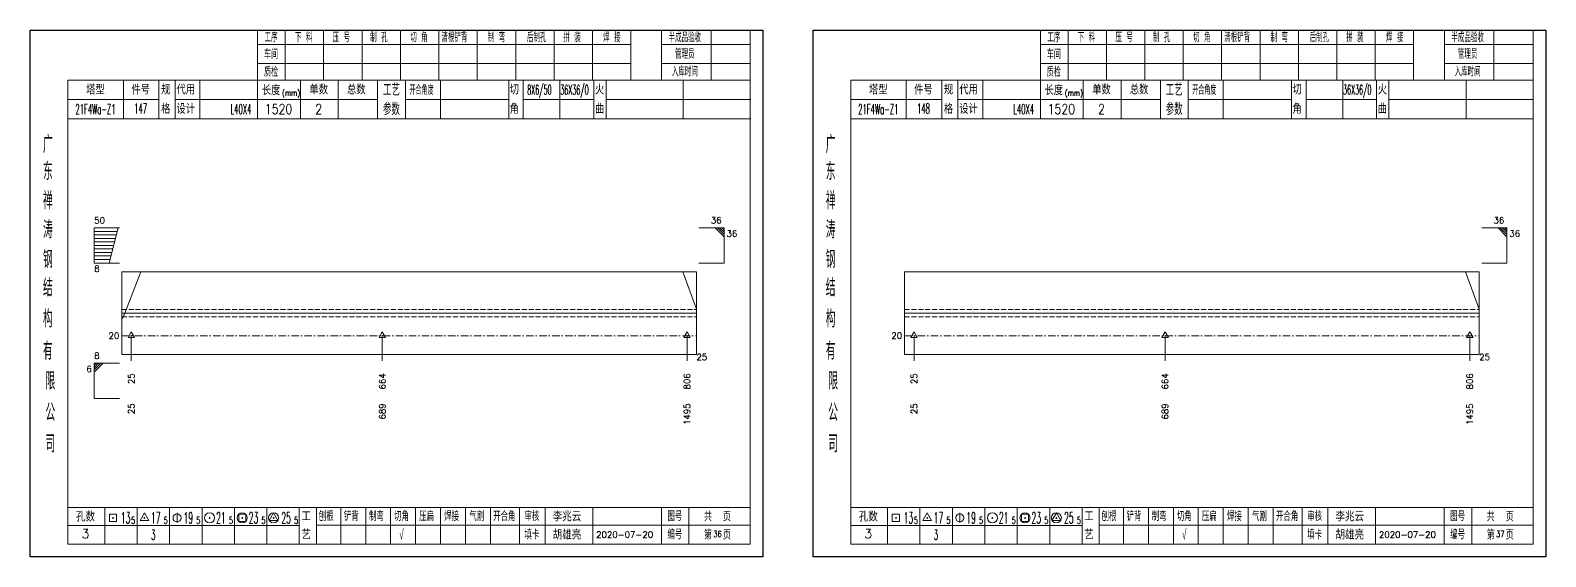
# Model space of a CAD drawing. Extents: x 1310 to 15542, y -76 to 8381.
# Drawn here: x 12441 to 13045, y 5794 to 6004 of the extents above; entities that cross this region are included whole.
import ezdxf
from ezdxf.enums import TextEntityAlignment as Align

# ---------------------------------------------------------------- set-up
doc = ezdxf.new("R2010")
doc.units = 0
doc.header["$MEASUREMENT"] = 0
doc.linetypes.add('一点画线', pattern=[5.2, 3, -1, 0.2, -1])
doc.linetypes.add('虚线', pattern=[2.75, 2, -0.75])
doc.layers.get('0').update_dxf_attribs({"linetype": 'CONTINUOUS', "lineweight": 25})
for name, color, linetype, lineweight in [('1', 7, 'CONTINUOUS', 25), ('4', 7, 'CONTINUOUS', 25), ('5', 7, 'CONTINUOUS', 25)]:
    doc.layers.add(name, color=color, linetype=linetype, lineweight=lineweight)
doc.styles.get("Standard").update_dxf_attribs({"font": 'simplex.shx', "width": 0.7, "height": 3, "bigfont": 'gbhzfs.shx'})

# ---------------------------------------------------------------- blocks, each defined once
blk = doc.blocks.new('孔17.5')
at = {"layer": '5', "color": 7, "linetype": 'Continuous', "lineweight": 13}
for p, q in [((0, 1), (-0.866, -0.5)), ((-0.1, -0.1), (0.1, 0.1)), ((0.1, -0.1), (-0.1, 0.1)), ((0.866, -0.5), (0, 1)), ((-0.866, -0.5), (0.866, -0.5))]:
    blk.add_line(p, q, dxfattribs=at)
blk = doc.blocks.new('CTJGK')
at = {"color": 6, "linetype": 'Continuous'}
for p, q in [((0, 209.97), (292.13, 209.97)), ((0, 0), (0, 209.97)), ((292.13, 209.97), (292.13, 0)), ((292.13, 0), (0, 0))]:
    blk.add_line(p, q, dxfattribs=at)

msp = doc.modelspace()

# ---------------------------------------------------------------- linework, layer by layer
at = {"color": 7, "linetype": 'Continuous', "lineweight": 13}
for p, q in [((12466.472, 5924.824), (12476.472, 5924.824)), ((12466.472, 5910.824), (12466.472, 5924.824)), ((12466.472, 5923.424), (12475.622, 5923.424)), ((12466.472, 5922.024), (12475.272, 5922.024)), ((12472.472, 5910.824), (12475.972, 5924.824)), ((12717.602, 5924.824), (12707.602, 5924.824)), ((12714.102, 5924.824), (12717.602, 5921.324)), ((12714.977, 5924.824), (12717.602, 5922.199)), ((12715.852, 5924.824), (12717.602, 5923.074)), ((12716.727, 5924.824), (12717.602, 5923.949)), ((12717.602, 5910.824), (12717.602, 5924.824)), ((13029.732, 5924.824), (13019.732, 5924.824)), ((13026.232, 5924.824), (13029.732, 5921.324)), ((13027.107, 5924.824), (13029.732, 5922.199)), ((13027.982, 5924.824), (13029.732, 5923.074)), ((13028.857, 5924.824), (13029.732, 5923.949)), ((13029.732, 5910.824), (13029.732, 5924.824)), ((12466.472, 5920.624), (12474.922, 5920.624)), ((12466.472, 5919.224), (12474.572, 5919.224)), ((12466.472, 5917.824), (12474.222, 5917.824)), ((12466.472, 5916.424), (12473.872, 5916.424)), ((12466.472, 5915.024), (12473.522, 5915.024)), ((12466.472, 5913.624), (12473.172, 5913.624)), ((12466.472, 5912.224), (12472.822, 5912.224)), ((12466.472, 5910.824), (12476.472, 5910.824)), ((12717.602, 5910.824), (12707.602, 5910.824)), ((13029.732, 5910.824), (13019.732, 5910.824)), ((12478.678, 5890.824), (12485.009, 5907.324)), ((12706.602, 5892.474), (12701.175, 5907.324)), ((13018.732, 5892.474), (13013.305, 5907.324)), ((12477.472, 5888.349), (12478.678, 5890.824)), ((12481.24, 5881.824), (12481.24, 5871.824)), ((12581.334, 5881.824), (12581.334, 5871.824)), ((12702.833, 5881.824), (12702.833, 5871.824)), ((12793.37, 5881.824), (12793.37, 5871.824)), ((12893.464, 5881.824), (12893.464, 5871.824)), ((13014.963, 5881.824), (13014.963, 5871.824)), ((12466.472, 5870.824), (12476.472, 5870.824)), ((12466.472, 5870.824), (12466.472, 5856.824)), ((12467.347, 5870.824), (12466.472, 5869.949)), ((12468.222, 5870.824), (12466.472, 5869.074)), ((12469.097, 5870.824), (12466.472, 5868.199)), ((12469.972, 5870.824), (12466.472, 5867.324)), ((12466.472, 5856.824), (12476.472, 5856.824))]:
    msp.add_line(p, q, dxfattribs=at)
at = {"color": 7, "linetype": 'Continuous', "lineweight": 18}
for p, q in [((12477.472, 5907.324), (12477.472, 5874.324)), ((12477.472, 5907.324), (12706.602, 5907.324)), ((12706.602, 5907.324), (12706.602, 5874.324)), ((12789.602, 5907.324), (12789.602, 5874.324)), ((12789.602, 5907.324), (13018.732, 5907.324)), ((13018.732, 5907.324), (13018.732, 5874.324)), ((12477.472, 5890.824), (12706.602, 5890.824)), ((12789.602, 5890.824), (13018.732, 5890.824))]:
    msp.add_line(p, q, dxfattribs=at)
at = {"color": 1, "linetype": '虚线', "lineweight": 18}
for p, q in [((12477.472, 5892.324), (12706.602, 5892.324)), ((12789.602, 5892.324), (13018.732, 5892.324)), ((12477.472, 5889.324), (12706.602, 5889.324)), ((12789.602, 5889.324), (13018.732, 5889.324))]:
    msp.add_line(p, q, dxfattribs=at)
at = {"color": 3, "linetype": '一点画线', "lineweight": 13}
for p, q in [((12477.472, 5881.824), (12706.602, 5881.824)), ((12789.602, 5881.824), (13018.732, 5881.824))]:
    msp.add_line(p, q, dxfattribs=at)
at = {"layer": '1', "color": 7, "linetype": 'Continuous', "lineweight": 18}
for p, q in [((12477.472, 5874.324), (12706.602, 5874.324)), ((12789.602, 5874.324), (13018.732, 5874.324))]:
    msp.add_line(p, q, dxfattribs=at)
at = {"layer": '4', "color": 1, "linetype": 'Continuous', "lineweight": 18}
for p, q in [((12440.972, 6003.651), (12440.972, 5793.681)), ((12733.102, 6003.651), (12440.972, 6003.651)), ((12531.602, 6003.651), (12531.602, 5983.811)), ((12542.632, 6003.651), (12542.632, 5983.791)), ((12557.942, 6003.651), (12557.942, 5983.791)), ((12573.262, 6003.651), (12573.262, 5983.791)), ((12588.572, 6003.651), (12588.572, 5983.791)), ((12603.882, 6003.651), (12603.882, 5983.791)), ((12619.192, 6003.651), (12619.192, 5983.791)), ((12634.512, 6003.651), (12634.512, 5983.791)), ((12649.822, 6003.651), (12649.822, 5983.791)), ((12665.132, 6003.651), (12665.132, 5983.791)), ((12680.442, 6003.651), (12680.442, 5983.811)), ((12680.442, 6003.651), (12680.442, 5983.791)), ((12692.722, 6003.651), (12692.722, 5983.791)), ((12712.472, 6003.651), (12712.472, 5983.791)), ((12728.052, 6003.651), (12728.052, 5983.791)), ((12733.102, 5973.851), (12733.102, 6003.651)), ((12753.102, 6003.651), (12753.102, 5793.681)), ((13045.232, 6003.651), (12753.102, 6003.651)), ((12843.732, 6003.651), (12843.732, 5983.811)), ((12854.762, 6003.651), (12854.762, 5983.791)), ((12870.072, 6003.651), (12870.072, 5983.791)), ((12885.392, 6003.651), (12885.392, 5983.791)), ((12900.702, 6003.651), (12900.702, 5983.791)), ((12916.012, 6003.651), (12916.012, 5983.791)), ((12931.322, 6003.651), (12931.322, 5983.791)), ((12946.642, 6003.651), (12946.642, 5983.791)), ((12961.952, 6003.651), (12961.952, 5983.791)), ((12977.262, 6003.651), (12977.262, 5983.791)), ((12992.572, 6003.651), (12992.572, 5983.811)), ((12992.572, 6003.651), (12992.572, 5983.791)), ((13004.852, 6003.651), (13004.852, 5983.791)), ((13024.602, 6003.651), (13024.602, 5983.791)), ((13040.182, 6003.651), (13040.182, 5983.791)), ((13045.232, 5973.851), (13045.232, 6003.651)), ((12680.442, 5997.921), (12531.602, 5997.921)), ((12728.052, 5997.921), (12692.722, 5997.921)), ((12992.572, 5997.921), (12843.732, 5997.921)), ((13040.182, 5997.921), (13004.852, 5997.921)), ((12680.442, 5990.441), (12531.602, 5990.441)), ((12728.052, 5990.441), (12692.722, 5990.441)), ((12992.572, 5990.441), (12843.732, 5990.441)), ((13040.182, 5990.441), (13004.852, 5990.441)), ((12455.982, 5983.791), (12455.982, 5798.731)), ((12728.052, 5983.791), (12455.982, 5983.791)), ((12478.102, 5983.801), (12478.102, 5968.381)), ((12492.252, 5968.381), (12492.252, 5983.791)), ((12498.752, 5968.381), (12498.752, 5983.791)), ((12508.622, 5983.791), (12508.622, 5968.381)), ((12531.602, 5983.811), (12531.602, 5968.381)), ((12548.722, 5983.791), (12548.722, 5968.381)), ((12563.772, 5983.791), (12563.772, 5968.381)), ((12579.472, 5983.791), (12579.472, 5968.381)), ((12590.532, 5983.791), (12590.532, 5968.381)), ((12604.482, 5983.791), (12604.482, 5968.381)), ((12631.782, 5983.791), (12631.782, 5968.381)), ((12637.542, 5983.791), (12637.542, 5968.381)), ((12652.162, 5983.791), (12652.162, 5968.381)), ((12665.622, 5983.791), (12665.622, 5968.381)), ((12670.612, 5983.791), (12670.612, 5968.381)), ((12701.352, 5983.791), (12701.352, 5968.381)), ((12728.052, 5798.731), (12728.052, 5983.791)), ((12768.112, 5983.791), (12768.112, 5798.731)), ((13040.182, 5983.791), (12768.112, 5983.791)), ((12790.232, 5983.801), (12790.232, 5968.381)), ((12804.382, 5968.381), (12804.382, 5983.791)), ((12810.882, 5968.381), (12810.882, 5983.791)), ((12820.752, 5983.791), (12820.752, 5968.381)), ((12843.732, 5983.811), (12843.732, 5968.381)), ((12860.852, 5983.791), (12860.852, 5968.381)), ((12875.902, 5983.791), (12875.902, 5968.381)), ((12891.602, 5983.791), (12891.602, 5968.381)), ((12902.662, 5983.791), (12902.662, 5968.381)), ((12916.612, 5983.791), (12916.612, 5968.381)), ((12943.912, 5983.791), (12943.912, 5968.381)), ((12949.672, 5983.791), (12949.672, 5968.381)), ((12964.292, 5983.791), (12964.292, 5968.381)), ((12977.752, 5983.791), (12977.752, 5968.381)), ((12982.742, 5983.791), (12982.742, 5968.381)), ((13013.482, 5983.791), (13013.482, 5968.381)), ((13040.182, 5798.731), (13040.182, 5983.791)), ((12492.252, 5976.031), (12455.982, 5976.031)), ((12579.472, 5976.081), (12498.752, 5976.081)), ((12590.532, 5976.081), (12631.782, 5976.081)), ((12637.542, 5976.081), (12665.622, 5976.081)), ((12670.612, 5976.081), (12728.232, 5976.081)), ((12733.102, 5793.681), (12733.102, 5973.851)), ((12804.382, 5976.031), (12768.112, 5976.031)), ((12891.602, 5976.081), (12810.882, 5976.081)), ((12902.662, 5976.081), (12943.912, 5976.081)), ((12949.672, 5976.081), (12977.752, 5976.081)), ((12982.742, 5976.081), (13040.362, 5976.081)), ((13045.232, 5793.681), (13045.232, 5973.851)), ((12728.232, 5968.381), (12455.982, 5968.381)), ((13040.362, 5968.381), (12768.112, 5968.381)), ((12455.982, 5813.261), (12728.052, 5813.261)), ((12470.672, 5813.261), (12470.672, 5798.731)), ((12483.602, 5798.731), (12483.602, 5813.261)), ((12496.532, 5813.261), (12496.532, 5798.731)), ((12509.452, 5798.731), (12509.452, 5813.261)), ((12522.382, 5813.261), (12522.382, 5798.731)), ((12535.312, 5798.731), (12535.312, 5813.261)), ((12548.232, 5798.731), (12548.232, 5813.261)), ((12555.102, 5798.731), (12555.102, 5813.261)), ((12564.762, 5798.731), (12564.762, 5813.261)), ((12574.702, 5798.731), (12574.702, 5813.261)), ((12584.642, 5798.731), (12584.642, 5813.261)), ((12594.592, 5798.731), (12594.592, 5813.261)), ((12604.532, 5798.731), (12604.532, 5813.261)), ((12614.472, 5798.731), (12614.472, 5813.261)), ((12624.422, 5798.731), (12624.422, 5813.261)), ((12636.062, 5798.731), (12636.062, 5813.261)), ((12646.212, 5798.731), (12646.212, 5813.261)), ((12665.272, 5798.731), (12665.272, 5813.261)), ((12692.652, 5798.731), (12692.652, 5813.261)), ((12703.612, 5798.731), (12703.612, 5813.261)), ((12768.112, 5813.261), (13040.182, 5813.261)), ((12782.802, 5813.261), (12782.802, 5798.731)), ((12795.732, 5798.731), (12795.732, 5813.261)), ((12808.662, 5813.261), (12808.662, 5798.731)), ((12821.582, 5798.731), (12821.582, 5813.261)), ((12834.512, 5813.261), (12834.512, 5798.731)), ((12847.442, 5798.731), (12847.442, 5813.261)), ((12860.362, 5798.731), (12860.362, 5813.261)), ((12867.232, 5798.731), (12867.232, 5813.261)), ((12876.892, 5798.731), (12876.892, 5813.261)), ((12886.832, 5798.731), (12886.832, 5813.261)), ((12896.772, 5798.731), (12896.772, 5813.261)), ((12906.722, 5798.731), (12906.722, 5813.261)), ((12916.662, 5798.731), (12916.662, 5813.261)), ((12926.602, 5798.731), (12926.602, 5813.261)), ((12936.552, 5798.731), (12936.552, 5813.261)), ((12948.192, 5798.731), (12948.192, 5813.261)), ((12958.342, 5798.731), (12958.342, 5813.261)), ((12977.402, 5798.731), (12977.402, 5813.261)), ((13004.782, 5798.731), (13004.782, 5813.261)), ((13015.742, 5798.731), (13015.742, 5813.261)), ((12548.232, 5806.131), (12455.982, 5806.131)), ((12555.062, 5806.291), (12728.052, 5806.291)), ((12860.362, 5806.131), (12768.112, 5806.131)), ((12867.192, 5806.291), (13040.182, 5806.291)), ((12455.982, 5798.731), (12728.052, 5798.731)), ((12768.112, 5798.731), (13040.182, 5798.731)), ((12440.972, 5793.681), (12733.102, 5793.681)), ((12753.102, 5793.681), (13045.232, 5793.681))]:
    msp.add_line(p, q, dxfattribs=at)
at = {"layer": '4', "color": 7, "linetype": 'Continuous', "lineweight": 13}
for p, q in [((12472.558, 5807.767), (12472.558, 5810.595)), ((12472.558, 5810.595), (12475.386, 5810.595)), ((12475.386, 5807.767), (12472.558, 5807.767)), ((12473.772, 5808.981), (12474.172, 5809.381)), ((12474.172, 5808.981), (12473.772, 5809.381)), ((12475.386, 5810.595), (12475.386, 5807.767)), ((12486.472, 5811.181), (12484.74, 5808.181)), ((12484.74, 5808.181), (12488.204, 5808.181)), ((12486.272, 5808.981), (12486.672, 5809.381)), ((12486.672, 5808.981), (12486.272, 5809.381)), ((12488.204, 5808.181), (12486.472, 5811.181)), ((12499.472, 5811.181), (12499.472, 5807.181)), ((12512.272, 5808.981), (12512.672, 5809.381)), ((12512.672, 5808.981), (12512.272, 5809.381)), ((12524.058, 5807.767), (12524.058, 5810.595)), ((12524.058, 5810.595), (12526.886, 5810.595)), ((12526.886, 5807.767), (12524.058, 5807.767)), ((12525.272, 5808.981), (12525.672, 5809.381)), ((12525.672, 5808.981), (12525.272, 5809.381)), ((12526.886, 5810.595), (12526.886, 5807.767)), ((12537.972, 5811.181), (12536.24, 5808.181)), ((12536.24, 5808.181), (12539.704, 5808.181)), ((12537.772, 5808.981), (12538.172, 5809.381)), ((12538.172, 5808.981), (12537.772, 5809.381)), ((12539.704, 5808.181), (12537.972, 5811.181)), ((12784.688, 5807.767), (12784.688, 5810.595)), ((12784.688, 5810.595), (12787.516, 5810.595)), ((12787.516, 5807.767), (12784.688, 5807.767)), ((12785.902, 5808.981), (12786.302, 5809.381)), ((12786.302, 5808.981), (12785.902, 5809.381)), ((12787.516, 5810.595), (12787.516, 5807.767)), ((12798.602, 5811.181), (12796.87, 5808.181)), ((12796.87, 5808.181), (12800.334, 5808.181)), ((12798.402, 5808.981), (12798.802, 5809.381)), ((12798.802, 5808.981), (12798.402, 5809.381)), ((12800.334, 5808.181), (12798.602, 5811.181)), ((12811.602, 5811.181), (12811.602, 5807.181)), ((12824.402, 5808.981), (12824.802, 5809.381)), ((12824.802, 5808.981), (12824.402, 5809.381)), ((12836.188, 5807.767), (12836.188, 5810.595)), ((12836.188, 5810.595), (12839.016, 5810.595)), ((12839.016, 5807.767), (12836.188, 5807.767)), ((12837.402, 5808.981), (12837.802, 5809.381)), ((12837.802, 5808.981), (12837.402, 5809.381)), ((12839.016, 5810.595), (12839.016, 5807.767)), ((12850.102, 5811.181), (12848.37, 5808.181)), ((12848.37, 5808.181), (12851.834, 5808.181)), ((12849.902, 5808.981), (12850.302, 5809.381)), ((12850.302, 5808.981), (12849.902, 5809.381)), ((12851.834, 5808.181), (12850.102, 5811.181))]:
    msp.add_line(p, q, dxfattribs=at)
for centre, radius in [((12499.472, 5809.181), 1.6), ((12512.472, 5809.181), 2), ((12525.472, 5809.181), 2), ((12537.972, 5809.181), 2), ((12811.602, 5809.181), 1.6), ((12824.602, 5809.181), 2), ((12837.602, 5809.181), 2), ((12850.102, 5809.181), 2)]:
    msp.add_circle(centre, radius, dxfattribs=at)

# ---------------------------------------------------------------- block references
at = {"color": 0, "linetype": 'Continuous'}
for p in [(12440.972, 5793.681), (12753.102, 5793.681)]:
    msp.add_blockref('CTJGK', p, dxfattribs=at)
at = {"layer": '1', "color": 8, "linetype": 'Continuous', "lineweight": 9, "xscale": 1.5, "yscale": 1.5, "zscale": 1.5}
for p in [(12481.24, 5881.824), (12581.334, 5881.824), (12702.833, 5881.824), (12793.37, 5881.824), (12893.464, 5881.824), (13014.963, 5881.824)]:
    msp.add_blockref('孔17.5', p, dxfattribs=at)

# ---------------------------------------------------------------- texts
at = {"color": 7, "linetype": 'Continuous', "lineweight": 13}
for s, p in [('50', (12466.472, 5925.824)), ('8', (12466.472, 5871.824))]:
    msp.add_text(s, height=2.5, dxfattribs=at).set_placement(p, align=Align.BOTTOM_LEFT)
for p in [(12716.602, 5925.824), (13028.732, 5925.824)]:
    msp.add_text('36', height=2.5, dxfattribs=at).set_placement(p, align=Align.BOTTOM_RIGHT)
for s, p in [('36', (12718.602, 5923.824)), ('36', (13030.732, 5923.824)), ('8', (12466.472, 5909.824))]:
    msp.add_text(s, height=2.5, dxfattribs=at).set_placement(p, align=Align.TOP_LEFT)
for p in [(12476.472, 5881.824), (12788.602, 5881.824)]:
    msp.add_text('20', height=2.5, dxfattribs=at).set_placement(p, align=Align.MIDDLE_RIGHT)
msp.add_text('6', height=2.5, dxfattribs=at).set_placement((12465.472, 5869.824), align=Align.TOP_RIGHT)
at = {"layer": '1', "color": 7, "linetype": 'Continuous', "lineweight": 13}
for p in [(12706.602, 5873.324), (13018.732, 5873.324)]:
    msp.add_text('25', height=2.5, dxfattribs=at).set_placement(p, align=Align.MIDDLE_LEFT)
at = {"layer": '1', "color": 8, "linetype": 'Continuous', "lineweight": 9}
for s, p in [('25', (12481.24, 5866.824)), ('664', (12581.334, 5866.824)), ('806', (12702.833, 5866.824)), ('25', (12793.37, 5866.824)), ('664', (12893.464, 5866.824)), ('806', (13014.963, 5866.824))]:
    msp.add_text(s, height=2.5, rotation=90, dxfattribs=at).set_placement(p, align=Align.MIDDLE_RIGHT)
at = {"layer": '1', "color": 7, "linetype": 'Continuous', "lineweight": 13}
for s, p in [('25', (12481.24, 5854.824)), ('689', (12581.334, 5854.824)), ('1495', (12702.833, 5854.824)), ('25', (12793.37, 5854.824)), ('689', (12893.464, 5854.824)), ('1495', (13014.963, 5854.824))]:
    msp.add_text(s, height=2.5, rotation=90, dxfattribs=at).set_placement(p, align=Align.MIDDLE_RIGHT)
at = {"layer": '4', "color": 1, "linetype": 'Continuous', "lineweight": 25}
for s, height, width, p in [('工序', 3.7, 0.7, (12536.972, 6000.781)), ('下 料', 3.7, 0.7, (12549.972, 6000.781)), ('压 号', 3.7, 0.7, (12564.972, 6000.781)), ('制 孔', 3.7, 0.7, (12579.972, 6000.781)), ('切 角', 3.7, 0.7, (12595.972, 6000.781)), ('清根铲背 ', 3.7, 0.7, (12610.972, 6000.781)), (' 制 弯', 3.7, 0.7, (12625.972, 6000.781)), (' 后制孔', 3.7, 0.7, (12641.972, 6000.781)), ('拼 装', 3.7, 0.7, (12656.972, 6000.781)), (' 焊 接', 3.7, 0.7, (12671.972, 6000.781)), ('半成品验收', 3.7, 0.7, (12701.972, 6000.781)), ('工序', 3.7, 0.7, (12849.102, 6000.781)), ('下 料', 3.7, 0.7, (12862.102, 6000.781)), ('压 号', 3.7, 0.7, (12877.102, 6000.781)), ('制 孔', 3.7, 0.7, (12892.102, 6000.781)), ('切 角', 3.7, 0.7, (12908.102, 6000.781)), ('清根铲背 ', 3.7, 0.7, (12923.102, 6000.781)), (' 制 弯', 3.7, 0.7, (12938.102, 6000.781)), (' 后制孔', 3.7, 0.7, (12954.102, 6000.781)), ('拼 装', 3.7, 0.7, (12969.102, 6000.781)), (' 焊 接', 3.7, 0.7, (12984.102, 6000.781)), ('半成品验收', 3.7, 0.7, (13014.102, 6000.781)), ('车间', 4, 0.7, (12536.972, 5994.181)), ('管理员', 3.7, 0.7, (12701.972, 5994.181)), ('车间', 4, 0.7, (12849.102, 5994.181)), ('管理员', 3.7, 0.7, (13014.102, 5994.181)), ('质检', 4, 0.7, (12536.972, 5987.121)), ('入库时间', 3.7, 0.7, (12701.972, 5987.121)), ('质检', 4, 0.7, (12849.102, 5987.121)), ('入库时间', 3.7, 0.7, (13014.102, 5987.121)), ('工艺', 4.8, 0.7, (12584.972, 5979.941)), ('开合角度', 4, 0.6, (12596.972, 5979.941)), ('8X6/50', 3.8, 0.4, (12643.972, 5979.941)), ('36X36/0', 3.8, 0.4, (12657.972, 5979.941)), ('工艺', 4.8, 0.7, (12897.102, 5979.941)), ('开合角度', 4, 0.6, (12909.102, 5979.941)), ('36X36/0', 3.8, 0.4, (12970.102, 5979.941)), ('(mm)', 2.24, 0.7, (12544.972, 5978.681)), ('(mm)', 2.24, 0.7, (12857.102, 5978.681)), ('21F4Wa-Z1', 4, 0.5, (12466.972, 5972.201)), ('147', 4, 0.5, (12484.972, 5972.451)), ('L40X4', 4, 0.5, (12524.972, 5972.181)), ('1520', 4, 0.8, (12539.972, 5972.231)), ('2', 4, 0.8, (12555.972, 5972.231)), ('参数', 4.8, 0.7, (12584.972, 5972.231)), ('21F4Wa-Z1', 4, 0.5, (12779.102, 5972.201)), ('148', 4, 0.5, (12797.102, 5972.451)), ('L40X4', 4, 0.5, (12837.102, 5972.181)), ('1520', 4, 0.8, (12852.102, 5972.231)), ('2', 4, 0.8, (12868.102, 5972.231)), ('参数', 4.8, 0.7, (12897.102, 5972.231)), ('广', 6.96, 0.7, (12447.972, 5958.151)), ('广', 6.96, 0.7, (12760.102, 5958.151)), ('东', 6.96, 0.7, (12447.972, 5947.361)), ('东', 6.96, 0.7, (12760.102, 5947.361)), ('禅', 6.96, 0.7, (12447.972, 5935.771)), ('禅', 6.96, 0.7, (12760.102, 5935.771)), ('涛', 6.96, 0.7, (12447.972, 5924.171)), ('涛', 6.96, 0.7, (12760.102, 5924.171)), ('钢', 6.96, 0.7, (12447.972, 5912.281)), ('钢', 6.96, 0.7, (12760.102, 5912.281)), ('结', 6.96, 0.7, (12447.972, 5900.971)), ('结', 6.96, 0.7, (12760.102, 5900.971)), ('构', 6.96, 0.7, (12447.972, 5888.591)), ('构', 6.96, 0.7, (12760.102, 5888.591)), ('有', 6.96, 0.7, (12447.972, 5875.781)), ('有', 6.96, 0.7, (12760.102, 5875.781)), ('限', 6.96, 0.7, (12448.972, 5863.781)), ('限', 6.96, 0.7, (12761.102, 5863.781)), ('公', 6.96, 0.7, (12448.972, 5851.241)), ('公', 6.96, 0.7, (12761.102, 5851.241)), ('司', 6.96, 0.7, (12448.972, 5838.761)), ('司', 6.96, 0.7, (12761.102, 5838.761)), ('13', 4.47, 0.5, (12478.972, 5809.181)), ('5', 2.68, 0.6, (12481.972, 5808.181)), ('17', 4.47, 0.5, (12490.972, 5809.181)), ('5', 2.68, 0.6, (12494.972, 5808.181)), ('19', 4.47, 0.5, (12503.972, 5809.181)), ('5', 2.68, 0.6, (12507.972, 5808.181)), ('21', 4.47, 0.5, (12516.972, 5809.181)), ('5', 2.68, 0.6, (12520.972, 5808.181)), ('23', 4.47, 0.5, (12529.972, 5809.181)), ('5', 2.68, 0.6, (12533.972, 5808.181)), ('25', 4.47, 0.5, (12542.972, 5809.181)), ('5', 2.68, 0.6, (12546.972, 5808.181)), ('刨根', 3.7, 0.8, (12558.972, 5809.781)), ('铲背', 3.7, 0.8, (12568.972, 5809.781)), ('制弯', 3.7, 0.8, (12578.972, 5809.781)), ('切角', 3.7, 0.8, (12588.972, 5809.781)), ('压扁', 3.7, 0.8, (12598.972, 5809.781)), ('焊接', 3.7, 0.8, (12608.972, 5809.781)), ('气割', 3.7, 0.8, (12618.972, 5809.781)), ('开合角', 3.7, 0.8, (12629.972, 5809.781)), ('审核', 3.7, 0.8, (12640.972, 5809.781)), ('图号', 3.7, 0.8, (12697.972, 5809.781)), ('共  页', 4, 0.8, (12714.972, 5809.781)), ('13', 4.47, 0.5, (12791.102, 5809.181)), ('5', 2.68, 0.6, (12794.102, 5808.181)), ('17', 4.47, 0.5, (12803.102, 5809.181)), ('5', 2.68, 0.6, (12807.102, 5808.181)), ('19', 4.47, 0.5, (12816.102, 5809.181)), ('5', 2.68, 0.6, (12820.102, 5808.181)), ('21', 4.47, 0.5, (12829.102, 5809.181)), ('5', 2.68, 0.6, (12833.102, 5808.181)), ('23', 4.47, 0.5, (12842.102, 5809.181)), ('5', 2.68, 0.6, (12846.102, 5808.181)), ('25', 4.47, 0.5, (12855.102, 5809.181)), ('5', 2.68, 0.6, (12859.102, 5808.181)), ('刨根', 3.7, 0.8, (12871.102, 5809.781)), ('铲背', 3.7, 0.8, (12881.102, 5809.781)), ('制弯', 3.7, 0.8, (12891.102, 5809.781)), ('切角', 3.7, 0.8, (12901.102, 5809.781)), ('压扁', 3.7, 0.8, (12911.102, 5809.781)), ('焊接', 3.7, 0.8, (12921.102, 5809.781)), ('气割', 3.7, 0.8, (12931.102, 5809.781)), ('开合角', 3.7, 0.8, (12942.102, 5809.781)), ('审核', 3.7, 0.8, (12953.102, 5809.781)), ('图号', 3.7, 0.8, (13010.102, 5809.781)), ('共  页', 4, 0.8, (13027.102, 5809.781)), ('3', 4, 0.5, (12489.972, 5802.431)), ('√', 4, 0.6, (12588.972, 5802.511)), ('填卡', 3.7, 0.8, (12640.972, 5802.511)), ('编号', 3.7, 0.8, (12697.972, 5802.511)), ('第  页', 4, 0.8, (12714.972, 5802.511)), ('3', 4, 0.5, (12802.102, 5802.431)), ('√', 4, 0.6, (12901.102, 5802.511)), ('填卡', 3.7, 0.8, (12953.102, 5802.511)), ('编号', 3.7, 0.8, (13010.102, 5802.511)), ('第  页', 4, 0.8, (13027.102, 5802.511))]:
    msp.add_text(s, height=height, dxfattribs=dict(at, width=width)).set_placement(p, align=Align.MIDDLE_CENTER)
for s, height, p in [('单数', 3.7, (12555.972, 5979.941)), ('总数', 3.7, (12570.972, 5979.941)), ('单数', 3.7, (12868.102, 5979.941)), ('总数', 3.7, (12883.102, 5979.941)), ('塔型', 3.7, (12466.972, 5979.911)), ('件号', 3.7, (12484.972, 5979.911)), ('规', 3.7, (12494.972, 5979.941)), ('代用', 3.7, (12502.972, 5979.941)), ('长度', 3.7, (12536.972, 5979.681)), ('切', 3.7, (12633.972, 5979.941)), ('火', 3.7, (12667.972, 5979.941)), ('塔型', 3.7, (12779.102, 5979.911)), ('件号', 3.7, (12797.102, 5979.911)), ('规', 3.7, (12807.102, 5979.941)), ('代用', 3.7, (12815.102, 5979.941)), ('长度', 3.7, (12849.102, 5979.681)), ('切', 3.7, (12946.102, 5979.941)), ('火', 3.7, (12980.102, 5979.941)), ('格', 3.7, (12494.972, 5972.231)), ('设计', 3.7, (12502.972, 5972.231)), ('角', 3.7, (12633.972, 5972.231)), ('曲', 3.7, (12667.972, 5972.231)), ('格', 3.7, (12807.102, 5972.231)), ('设计', 3.7, (12815.102, 5972.231)), ('角', 3.7, (12946.102, 5972.231)), ('曲', 3.7, (12980.102, 5972.231)), ('孔数', 4, (12462.972, 5809.701)), ('工', 3.7, (12550.972, 5809.781)), ('李兆云', 4, (12654.972, 5809.781)), ('孔数', 4, (12775.102, 5809.701)), ('工', 3.7, (12863.102, 5809.781)), ('李兆云', 4, (12967.102, 5809.781)), ('3', 3.7, (12462.972, 5802.871)), ('艺', 3.7, (12550.972, 5802.431)), ('胡雄亮', 4, (12654.972, 5802.511)), ('2020-07-20', 2.5, (12677.972, 5802.511)), ('3', 3.7, (12775.102, 5802.871)), ('艺', 3.7, (12863.102, 5802.431)), ('胡雄亮', 4, (12967.102, 5802.511)), ('2020-07-20', 2.5, (12990.102, 5802.511))]:
    msp.add_text(s, height=height, dxfattribs=at).set_placement(p, align=Align.MIDDLE_CENTER)
at = {"layer": '4', "color": 6, "linetype": 'Continuous', "lineweight": 25, "width": 0.8}
for s, p in [('36', (12714.997, 5802.739)), ('37', (13027.127, 5802.739))]:
    msp.add_text(s, height=2.5, dxfattribs=at).set_placement(p, align=Align.MIDDLE_CENTER)

doc.saveas('drawing.dxf')
